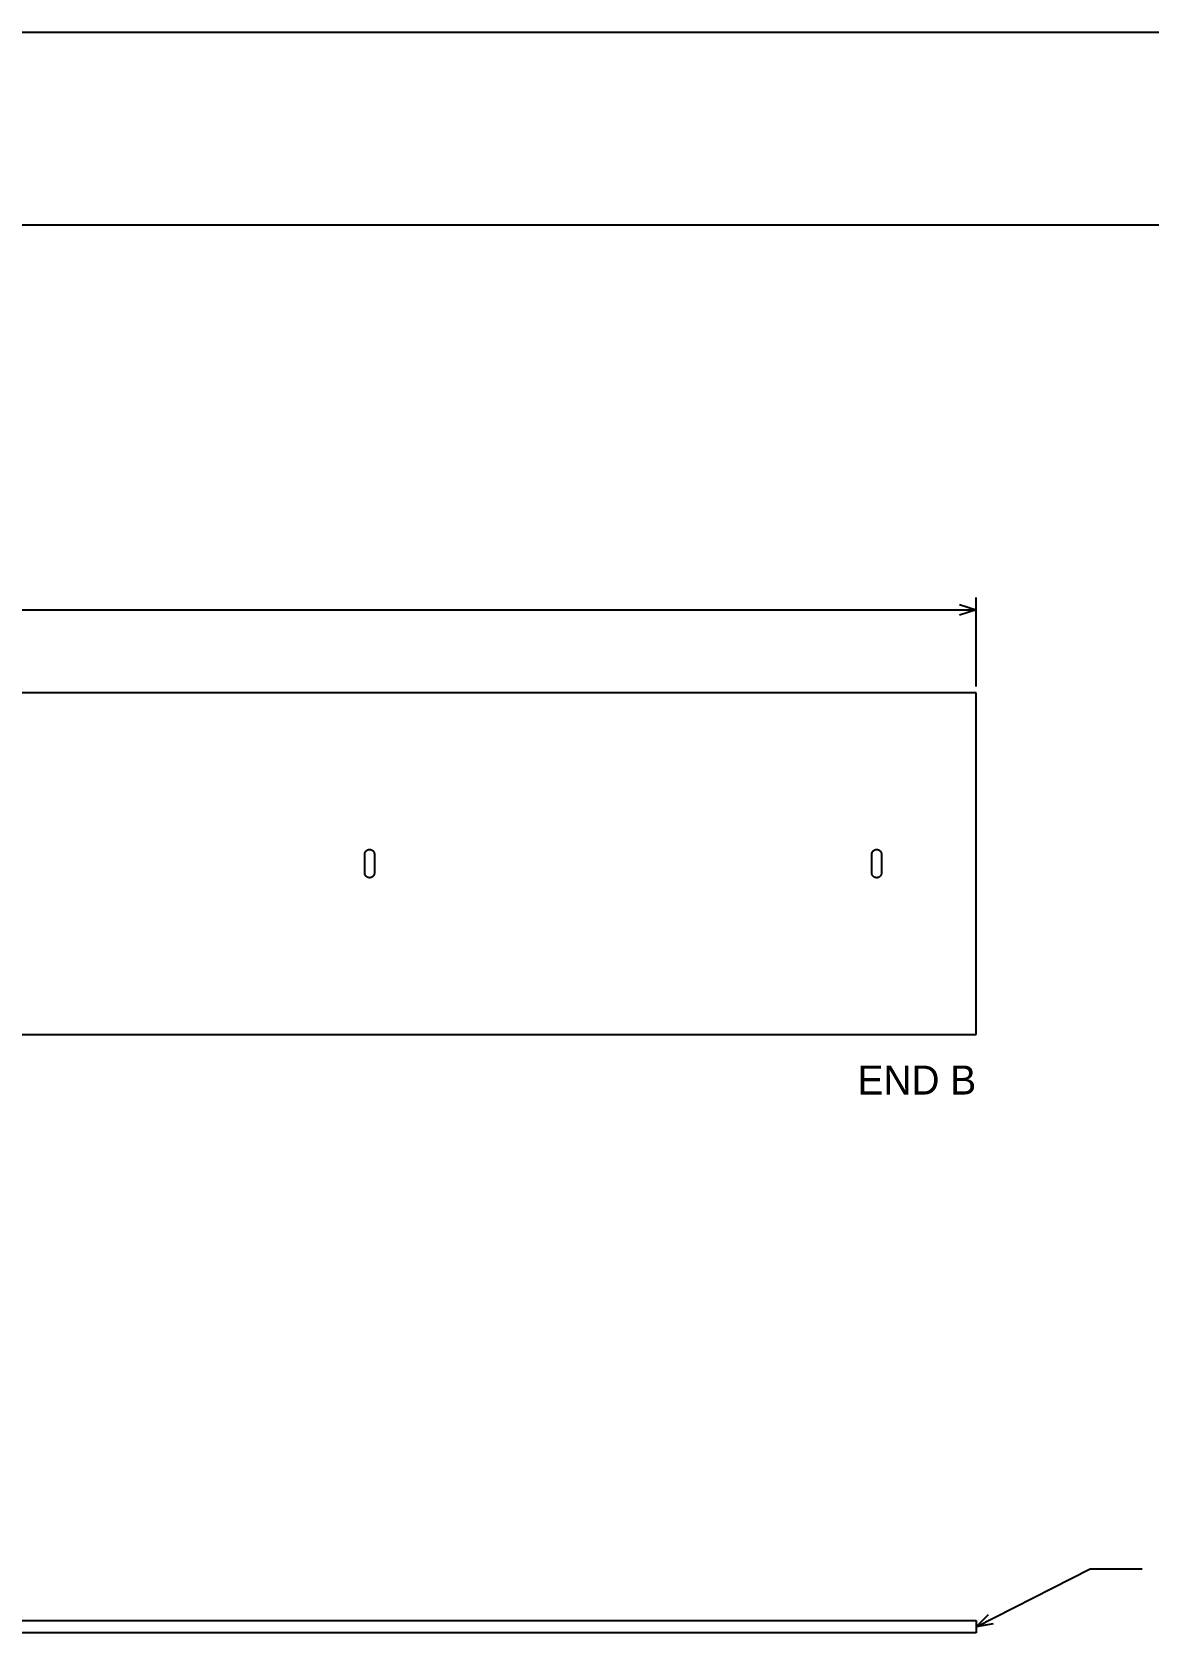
# Model space of a CAD drawing. Header units: inches. Extents: x 1.4 to 100.6, y 1.4 to 64.6.
# Drawn here: x 51 to 73.44, y 32.42 to 64.58 of the extents above; entities that cross this region are included whole.
import ezdxf
from ezdxf.enums import TextEntityAlignment as Align

# ---------------------------------------------------------------- set-up
doc = ezdxf.new("R2010")
doc.units = ezdxf.units.IN
doc.header["$MEASUREMENT"] = 0

msp = doc.modelspace()

# ---------------------------------------------------------------- linework, layer by layer
at = {"layer": 'ANNOTATION'}
for p, q in [((69.637, 53.078), (69.97, 52.973)), ((69.97, 51.432), (69.97, 53.223)), ((12.53, 52.973), (69.97, 52.973)), ((69.97, 52.973), (69.637, 52.869)), ((69.97, 32.542), (72.262, 33.708)), ((72.262, 33.708), (73.303, 33.708)), ((69.97, 32.542), (70.22, 32.786)), ((70.314, 32.6), (69.97, 32.542))]:
    msp.add_line(p, q, dxfattribs=at)
at = {"layer": 'OUTLINE'}
for p, q in [((1.417, 64.583), (100.583, 64.583)), ((1.417, 60.708), (100.583, 60.708)), ((69.97, 51.307), (12.53, 51.307)), ((69.97, 44.443), (69.97, 51.307)), ((57.685, 48.067), (57.686, 48.07)), ((57.685, 48.065), (57.685, 48.067)), ((57.685, 48.062), (57.685, 48.065)), ((57.685, 47.688), (57.685, 48.062)), ((57.686, 48.077), (57.687, 48.079)), ((57.686, 48.074), (57.686, 48.077)), ((57.686, 48.072), (57.686, 48.074)), ((57.686, 48.07), (57.686, 48.072)), ((57.687, 48.081), (57.688, 48.084)), ((57.687, 48.079), (57.687, 48.081)), ((57.688, 48.086), (57.689, 48.088)), ((57.688, 48.084), (57.688, 48.086)), ((57.689, 48.091), (57.69, 48.093)), ((57.689, 48.088), (57.689, 48.091)), ((57.69, 48.093), (57.691, 48.095)), ((57.691, 48.095), (57.692, 48.097)), ((57.692, 48.097), (57.693, 48.1)), ((57.693, 48.1), (57.694, 48.102)), ((57.694, 48.102), (57.695, 48.104)), ((57.695, 48.104), (57.696, 48.106)), ((57.696, 48.106), (57.697, 48.108)), ((57.697, 48.108), (57.698, 48.11)), ((57.698, 48.11), (57.699, 48.112)), ((57.699, 48.112), (57.7, 48.114)), ((57.7, 48.114), (57.702, 48.116)), ((57.702, 48.116), (57.703, 48.118)), ((57.703, 48.118), (57.704, 48.12)), ((57.704, 48.12), (57.706, 48.122)), ((57.706, 48.122), (57.707, 48.124)), ((57.707, 48.124), (57.709, 48.126)), ((57.709, 48.126), (57.71, 48.127)), ((57.71, 48.127), (57.712, 48.129)), ((57.712, 48.129), (57.714, 48.131)), ((57.714, 48.131), (57.715, 48.133)), ((57.715, 48.133), (57.717, 48.134)), ((57.717, 48.134), (57.719, 48.136)), ((57.719, 48.136), (57.721, 48.137)), ((57.721, 48.137), (57.722, 48.139)), ((57.722, 48.139), (57.724, 48.14)), ((57.724, 48.14), (57.726, 48.142)), ((57.726, 48.142), (57.728, 48.143)), ((57.728, 48.143), (57.73, 48.144)), ((57.73, 48.144), (57.732, 48.145)), ((57.732, 48.145), (57.734, 48.147)), ((57.734, 48.147), (57.736, 48.148)), ((57.736, 48.148), (57.739, 48.149)), ((57.739, 48.149), (57.741, 48.15)), ((57.741, 48.15), (57.743, 48.151)), ((57.743, 48.151), (57.745, 48.152)), ((57.745, 48.152), (57.747, 48.153)), ((57.747, 48.153), (57.749, 48.154)), ((57.749, 48.154), (57.752, 48.154)), ((57.752, 48.154), (57.754, 48.155)), ((57.754, 48.155), (57.756, 48.156)), ((57.756, 48.156), (57.758, 48.156)), ((57.758, 48.156), (57.761, 48.157)), ((57.761, 48.157), (57.763, 48.157)), ((57.763, 48.157), (57.765, 48.158)), ((57.765, 48.158), (57.768, 48.158)), ((57.768, 48.158), (57.77, 48.159)), ((57.77, 48.159), (57.773, 48.159)), ((57.773, 48.159), (57.775, 48.159)), ((57.775, 48.159), (57.777, 48.159)), ((57.777, 48.159), (57.78, 48.159)), ((57.78, 48.159), (57.782, 48.159)), ((57.782, 48.159), (57.784, 48.159)), ((57.784, 48.159), (57.787, 48.159)), ((57.787, 48.159), (57.789, 48.159)), ((57.789, 48.159), (57.791, 48.159)), ((57.791, 48.159), (57.794, 48.159)), ((57.794, 48.159), (57.796, 48.158)), ((57.796, 48.158), (57.799, 48.158)), ((57.799, 48.158), (57.801, 48.157)), ((57.801, 48.157), (57.803, 48.157)), ((57.803, 48.157), (57.806, 48.156)), ((57.806, 48.156), (57.808, 48.156)), ((57.808, 48.156), (57.81, 48.155)), ((57.81, 48.155), (57.812, 48.154)), ((57.812, 48.154), (57.815, 48.154)), ((57.815, 48.154), (57.817, 48.153)), ((57.817, 48.153), (57.819, 48.152)), ((57.819, 48.152), (57.821, 48.151)), ((57.821, 48.151), (57.823, 48.15)), ((57.823, 48.15), (57.825, 48.149)), ((57.825, 48.149), (57.828, 48.148)), ((57.828, 48.148), (57.83, 48.147)), ((57.83, 48.147), (57.832, 48.145)), ((57.832, 48.145), (57.834, 48.144)), ((57.834, 48.144), (57.836, 48.143)), ((57.836, 48.143), (57.838, 48.142)), ((57.838, 48.142), (57.84, 48.14)), ((57.84, 48.14), (57.842, 48.139)), ((57.842, 48.139), (57.843, 48.137)), ((57.843, 48.137), (57.845, 48.136)), ((57.845, 48.136), (57.847, 48.134)), ((57.847, 48.134), (57.849, 48.133)), ((57.849, 48.133), (57.85, 48.131)), ((57.85, 48.131), (57.852, 48.129)), ((57.852, 48.129), (57.854, 48.127)), ((57.854, 48.127), (57.855, 48.126)), ((57.855, 48.126), (57.857, 48.124)), ((57.857, 48.124), (57.858, 48.122)), ((57.858, 48.122), (57.86, 48.12)), ((57.86, 48.12), (57.861, 48.118)), ((57.861, 48.118), (57.862, 48.116)), ((57.862, 48.116), (57.864, 48.114)), ((57.864, 48.114), (57.865, 48.112)), ((57.865, 48.112), (57.866, 48.11)), ((57.866, 48.11), (57.867, 48.108)), ((57.867, 48.108), (57.868, 48.106)), ((57.868, 48.106), (57.869, 48.104)), ((57.869, 48.104), (57.87, 48.102)), ((57.87, 48.102), (57.871, 48.1)), ((57.871, 48.1), (57.872, 48.097)), ((57.872, 48.097), (57.873, 48.095)), ((57.873, 48.095), (57.874, 48.093)), ((57.874, 48.093), (57.875, 48.091)), ((57.875, 48.091), (57.875, 48.088)), ((57.875, 48.088), (57.876, 48.086)), ((57.876, 48.086), (57.876, 48.084)), ((57.876, 48.084), (57.877, 48.081)), ((57.877, 48.081), (57.877, 48.079)), ((57.877, 48.079), (57.878, 48.077)), ((57.878, 48.077), (57.878, 48.074)), ((57.878, 48.074), (57.878, 48.072)), ((57.878, 48.072), (57.878, 48.07)), ((57.878, 48.07), (57.879, 48.067)), ((57.879, 48.067), (57.879, 48.065)), ((57.879, 48.065), (57.879, 48.062)), ((57.879, 48.062), (57.879, 47.688)), ((67.873, 48.067), (67.874, 48.07)), ((67.873, 48.065), (67.873, 48.067)), ((67.873, 48.062), (67.873, 48.065)), ((67.873, 47.688), (67.873, 48.062)), ((67.874, 48.077), (67.875, 48.079)), ((67.874, 48.074), (67.874, 48.077)), ((67.874, 48.072), (67.874, 48.074)), ((67.874, 48.07), (67.874, 48.072)), ((67.875, 48.081), (67.876, 48.084)), ((67.875, 48.079), (67.875, 48.081)), ((67.876, 48.086), (67.877, 48.088)), ((67.876, 48.084), (67.876, 48.086)), ((67.877, 48.091), (67.878, 48.093)), ((67.877, 48.088), (67.877, 48.091)), ((67.878, 48.093), (67.879, 48.095)), ((67.879, 48.095), (67.88, 48.097)), ((67.88, 48.097), (67.881, 48.1)), ((67.881, 48.1), (67.882, 48.102)), ((67.882, 48.102), (67.883, 48.104)), ((67.883, 48.104), (67.884, 48.106)), ((67.884, 48.106), (67.885, 48.108)), ((67.885, 48.108), (67.886, 48.11)), ((67.886, 48.11), (67.887, 48.112)), ((67.887, 48.112), (67.888, 48.114)), ((67.888, 48.114), (67.89, 48.116)), ((67.89, 48.116), (67.891, 48.118)), ((67.891, 48.118), (67.892, 48.12)), ((67.892, 48.12), (67.894, 48.122)), ((67.894, 48.122), (67.895, 48.124)), ((67.895, 48.124), (67.897, 48.126)), ((67.897, 48.126), (67.898, 48.127)), ((67.898, 48.127), (67.9, 48.129)), ((67.9, 48.129), (67.902, 48.131)), ((67.902, 48.131), (67.903, 48.133)), ((67.903, 48.133), (67.905, 48.134)), ((67.905, 48.134), (67.907, 48.136)), ((67.907, 48.136), (67.909, 48.137)), ((67.909, 48.137), (67.91, 48.139)), ((67.91, 48.139), (67.912, 48.14)), ((67.912, 48.14), (67.914, 48.142)), ((67.914, 48.142), (67.916, 48.143)), ((67.916, 48.143), (67.918, 48.144)), ((67.918, 48.144), (67.92, 48.145)), ((67.92, 48.145), (67.922, 48.147)), ((67.922, 48.147), (67.924, 48.148)), ((67.924, 48.148), (67.927, 48.149)), ((67.927, 48.149), (67.929, 48.15)), ((67.929, 48.15), (67.931, 48.151)), ((67.931, 48.151), (67.933, 48.152)), ((67.933, 48.152), (67.935, 48.153)), ((67.935, 48.153), (67.937, 48.154)), ((67.937, 48.154), (67.94, 48.154)), ((67.94, 48.154), (67.942, 48.155)), ((67.942, 48.155), (67.944, 48.156)), ((67.944, 48.156), (67.946, 48.156)), ((67.946, 48.156), (67.949, 48.157)), ((67.949, 48.157), (67.951, 48.157)), ((67.951, 48.157), (67.953, 48.158)), ((67.953, 48.158), (67.956, 48.158)), ((67.956, 48.158), (67.958, 48.159)), ((67.958, 48.159), (67.961, 48.159)), ((67.961, 48.159), (67.963, 48.159)), ((67.963, 48.159), (67.965, 48.159)), ((67.965, 48.159), (67.968, 48.159)), ((67.968, 48.159), (67.97, 48.159)), ((67.97, 48.159), (67.972, 48.159)), ((67.972, 48.159), (67.975, 48.159)), ((67.975, 48.159), (67.977, 48.159)), ((67.977, 48.159), (67.979, 48.159)), ((67.979, 48.159), (67.982, 48.159)), ((67.982, 48.159), (67.984, 48.158)), ((67.984, 48.158), (67.987, 48.158)), ((67.987, 48.158), (67.989, 48.157)), ((67.989, 48.157), (67.991, 48.157)), ((67.991, 48.157), (67.994, 48.156)), ((67.994, 48.156), (67.996, 48.156)), ((67.996, 48.156), (67.998, 48.155)), ((67.998, 48.155), (68, 48.154)), ((68, 48.154), (68.003, 48.154)), ((68.003, 48.154), (68.005, 48.153)), ((68.005, 48.153), (68.007, 48.152)), ((68.007, 48.152), (68.009, 48.151)), ((68.009, 48.151), (68.011, 48.15)), ((68.011, 48.15), (68.013, 48.149)), ((68.013, 48.149), (68.016, 48.148)), ((68.016, 48.148), (68.018, 48.147)), ((68.018, 48.147), (68.02, 48.145)), ((68.02, 48.145), (68.022, 48.144)), ((68.022, 48.144), (68.024, 48.143)), ((68.024, 48.143), (68.026, 48.142)), ((68.026, 48.142), (68.028, 48.14)), ((68.028, 48.14), (68.03, 48.139)), ((68.03, 48.139), (68.031, 48.137)), ((68.031, 48.137), (68.033, 48.136)), ((68.033, 48.136), (68.035, 48.134)), ((68.035, 48.134), (68.037, 48.133)), ((68.037, 48.133), (68.038, 48.131)), ((68.038, 48.131), (68.04, 48.129)), ((68.04, 48.129), (68.042, 48.127)), ((68.042, 48.127), (68.043, 48.126)), ((68.043, 48.126), (68.045, 48.124)), ((68.045, 48.124), (68.046, 48.122)), ((68.046, 48.122), (68.048, 48.12)), ((68.048, 48.12), (68.049, 48.118)), ((68.049, 48.118), (68.05, 48.116)), ((68.05, 48.116), (68.052, 48.114)), ((68.052, 48.114), (68.053, 48.112)), ((68.053, 48.112), (68.054, 48.11)), ((68.054, 48.11), (68.055, 48.108)), ((68.055, 48.108), (68.056, 48.106)), ((68.056, 48.106), (68.057, 48.104)), ((68.057, 48.104), (68.058, 48.102)), ((68.058, 48.102), (68.059, 48.1)), ((68.059, 48.1), (68.06, 48.097)), ((68.06, 48.097), (68.061, 48.095)), ((68.061, 48.095), (68.062, 48.093)), ((68.062, 48.093), (68.063, 48.091)), ((68.063, 48.091), (68.063, 48.088)), ((68.063, 48.088), (68.064, 48.086)), ((68.064, 48.086), (68.064, 48.084)), ((68.064, 48.084), (68.065, 48.081)), ((68.065, 48.081), (68.065, 48.079)), ((68.065, 48.079), (68.066, 48.077)), ((68.066, 48.077), (68.066, 48.074)), ((68.066, 48.074), (68.066, 48.072)), ((68.066, 48.072), (68.066, 48.07)), ((68.066, 48.07), (68.067, 48.067)), ((68.067, 48.067), (68.067, 48.065)), ((68.067, 48.065), (68.067, 48.062)), ((68.067, 48.062), (68.067, 47.688)), ((57.685, 47.683), (57.685, 47.688)), ((57.686, 47.678), (57.685, 47.683)), ((57.686, 47.673), (57.686, 47.678)), ((57.687, 47.669), (57.686, 47.673)), ((57.688, 47.664), (57.687, 47.669)), ((57.689, 47.659), (57.688, 47.664)), ((57.691, 47.655), (57.689, 47.659)), ((57.693, 47.65), (57.691, 47.655)), ((57.695, 47.646), (57.693, 47.65)), ((57.697, 47.642), (57.695, 47.646)), ((57.699, 47.638), (57.697, 47.642)), ((57.702, 47.634), (57.699, 47.638)), ((57.704, 47.63), (57.702, 47.634)), ((57.707, 47.626), (57.704, 47.63)), ((57.71, 47.623), (57.707, 47.626)), ((57.714, 47.619), (57.71, 47.623)), ((57.717, 47.616), (57.714, 47.619)), ((57.721, 47.613), (57.717, 47.616)), ((57.724, 47.61), (57.721, 47.613)), ((57.728, 47.607), (57.724, 47.61)), ((57.732, 47.605), (57.728, 47.607)), ((57.836, 47.607), (57.832, 47.605)), ((57.84, 47.61), (57.836, 47.607)), ((57.843, 47.613), (57.84, 47.61)), ((57.847, 47.616), (57.843, 47.613)), ((57.85, 47.619), (57.847, 47.616)), ((57.854, 47.623), (57.85, 47.619)), ((57.857, 47.626), (57.854, 47.623)), ((57.86, 47.63), (57.857, 47.626)), ((57.862, 47.634), (57.86, 47.63)), ((57.865, 47.638), (57.862, 47.634)), ((57.867, 47.642), (57.865, 47.638)), ((57.869, 47.646), (57.867, 47.642)), ((57.871, 47.65), (57.869, 47.646)), ((57.873, 47.655), (57.871, 47.65)), ((57.875, 47.659), (57.873, 47.655)), ((57.876, 47.664), (57.875, 47.659)), ((57.877, 47.669), (57.876, 47.664)), ((57.878, 47.673), (57.877, 47.669)), ((57.879, 47.683), (57.878, 47.678)), ((57.878, 47.678), (57.878, 47.673)), ((57.879, 47.688), (57.879, 47.683)), ((67.873, 47.683), (67.873, 47.688)), ((67.874, 47.678), (67.873, 47.683)), ((67.874, 47.673), (67.874, 47.678)), ((67.875, 47.669), (67.874, 47.673)), ((67.876, 47.664), (67.875, 47.669)), ((67.877, 47.659), (67.876, 47.664)), ((67.879, 47.655), (67.877, 47.659)), ((67.881, 47.65), (67.879, 47.655)), ((67.883, 47.646), (67.881, 47.65)), ((67.885, 47.642), (67.883, 47.646)), ((67.887, 47.638), (67.885, 47.642)), ((67.89, 47.634), (67.887, 47.638)), ((67.892, 47.63), (67.89, 47.634)), ((67.895, 47.626), (67.892, 47.63)), ((67.898, 47.623), (67.895, 47.626)), ((67.902, 47.619), (67.898, 47.623)), ((67.905, 47.616), (67.902, 47.619)), ((67.909, 47.613), (67.905, 47.616)), ((67.912, 47.61), (67.909, 47.613)), ((67.916, 47.607), (67.912, 47.61)), ((67.92, 47.605), (67.916, 47.607)), ((68.024, 47.607), (68.02, 47.605)), ((68.028, 47.61), (68.024, 47.607)), ((68.031, 47.613), (68.028, 47.61)), ((68.035, 47.616), (68.031, 47.613)), ((68.038, 47.619), (68.035, 47.616)), ((68.042, 47.623), (68.038, 47.619)), ((68.045, 47.626), (68.042, 47.623)), ((68.048, 47.63), (68.045, 47.626)), ((68.05, 47.634), (68.048, 47.63)), ((68.053, 47.638), (68.05, 47.634)), ((68.055, 47.642), (68.053, 47.638)), ((68.057, 47.646), (68.055, 47.642)), ((68.059, 47.65), (68.057, 47.646)), ((68.061, 47.655), (68.059, 47.65)), ((68.063, 47.659), (68.061, 47.655)), ((68.064, 47.664), (68.063, 47.659)), ((68.065, 47.669), (68.064, 47.664)), ((68.066, 47.673), (68.065, 47.669)), ((68.067, 47.683), (68.066, 47.678)), ((68.066, 47.678), (68.066, 47.673)), ((68.067, 47.688), (68.067, 47.683)), ((57.736, 47.602), (57.732, 47.605)), ((57.741, 47.6), (57.736, 47.602)), ((57.745, 47.598), (57.741, 47.6)), ((57.749, 47.596), (57.745, 47.598)), ((57.754, 47.595), (57.749, 47.596)), ((57.758, 47.594), (57.754, 47.595)), ((57.763, 47.593), (57.758, 47.594)), ((57.768, 47.592), (57.763, 47.593)), ((57.773, 47.591), (57.768, 47.592)), ((57.777, 47.591), (57.773, 47.591)), ((57.782, 47.591), (57.777, 47.591)), ((57.787, 47.591), (57.782, 47.591)), ((57.791, 47.591), (57.787, 47.591)), ((57.796, 47.592), (57.791, 47.591)), ((57.801, 47.593), (57.796, 47.592)), ((57.806, 47.594), (57.801, 47.593)), ((57.81, 47.595), (57.806, 47.594)), ((57.815, 47.596), (57.81, 47.595)), ((57.819, 47.598), (57.815, 47.596)), ((57.823, 47.6), (57.819, 47.598)), ((57.828, 47.602), (57.823, 47.6)), ((57.832, 47.605), (57.828, 47.602)), ((67.924, 47.602), (67.92, 47.605)), ((67.929, 47.6), (67.924, 47.602)), ((67.933, 47.598), (67.929, 47.6)), ((67.937, 47.596), (67.933, 47.598)), ((67.942, 47.595), (67.937, 47.596)), ((67.946, 47.594), (67.942, 47.595)), ((67.951, 47.593), (67.946, 47.594)), ((67.956, 47.592), (67.951, 47.593)), ((67.961, 47.591), (67.956, 47.592)), ((67.965, 47.591), (67.961, 47.591)), ((67.97, 47.591), (67.965, 47.591)), ((67.975, 47.591), (67.97, 47.591)), ((67.979, 47.591), (67.975, 47.591)), ((67.984, 47.592), (67.979, 47.591)), ((67.989, 47.593), (67.984, 47.592)), ((67.994, 47.594), (67.989, 47.593)), ((67.998, 47.595), (67.994, 47.594)), ((68.003, 47.596), (67.998, 47.595)), ((68.007, 47.598), (68.003, 47.596)), ((68.011, 47.6), (68.007, 47.598)), ((68.016, 47.602), (68.011, 47.6)), ((68.02, 47.605), (68.016, 47.602)), ((12.53, 44.443), (69.97, 44.443)), ((12.53, 32.667), (69.97, 32.667)), ((69.97, 32.667), (69.97, 32.417)), ((69.97, 32.417), (12.53, 32.417))]:
    msp.add_line(p, q, dxfattribs=at)

# ---------------------------------------------------------------- texts
at = {"layer": 'ANNOTATION'}
msp.add_text('END B', height=0.5833, dxfattribs=at).set_placement((69.97, 43.235), align=Align.RIGHT)

doc.saveas('drawing.dxf')
